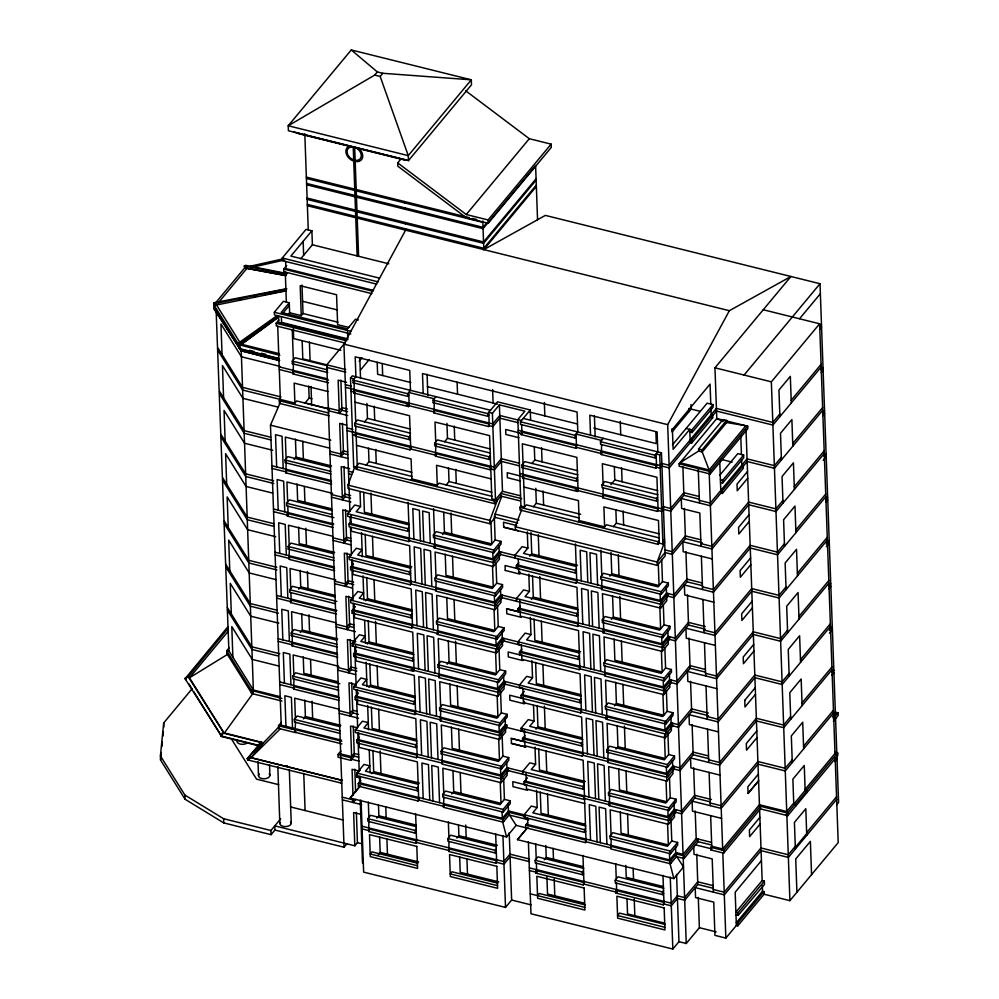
<?xml version="1.0" encoding="UTF-8"?>
<svg xmlns="http://www.w3.org/2000/svg" width="999" height="999" viewBox="0 0 999 999"><rect width="100%" height="100%" fill="white"/><g stroke="black" fill="none" stroke-linecap="round" stroke-linejoin="round"><path stroke-width="1.5" d="M356.356 812.387L357.43 842.632L354.807 845.791L274.775 825.873L274.925 830.044L271.079 834.677L223.776 822.914L185.04 799.237L160.564 760.039L160.414 755.881L163.699 722.939L192.108 688.773M160.564 760.039L161.314 752.559M161.9 746.565L162.35 742.082M162.949 736.088L163.399 731.605M279.845 355.332L238.699 344.655L214.223 305.457L213.711 302.797L286.676 288.686M214.385 305.781L214.373 309.615L241.234 350.799L238.786 346.953M281.918 701.036L252.585 693.743L252.497 691.071L253.371 690.022L241.171 349.126L240.022 349.388L215.634 310.489L224.113 323.938M216.209 312.55L228.896 650.824L253.371 690.022L279.77 696.59M228.109 628.359L188.249 676.76L224.163 733.328L253.459 692.682L252.585 693.743L251.561 693.106L227.085 653.908L227.073 650.374L229.033 648.014M279.295 726.498L260.19 746.141L221.815 736.6L220.579 735.564L222.927 732.292L224.163 733.328L263.199 743.044L261.326 742.157L249.613 756.243L251.049 757.642L342.395 780.369L341.646 780.294L340.996 783.129L341.745 783.204L247.864 759.964L247.19 758.628L261.326 742.157L263.199 743.044L251.049 757.642L247.864 759.964L248.626 760.039M501.585 496.653L495.079 514.098L495.204 517.42L489.947 523.738L348.077 488.436L347.952 485.114L354.92 466.433M489.947 523.738L489.835 520.417L497.327 500.287M515.409 530.069L515.297 526.748L521.715 509.502M281.219 725.162L270.479 425.174L280.432 402.11M348.938 484.353L343.918 344.131L405.606 230.157L405.557 228.821M669.417 853.271L669.655 859.914L675.786 852.547L683.054 854.357L667.682 424.662L729.357 310.701L790.921 276.486L714.959 367.807L716.783 418.531L679.12 463.811L679.22 466.296L710.139 473.988L747.789 428.721L747.702 426.223L716.783 418.531L723.139 421.628M351.273 49.95L288.224 125.762L288.399 130.744L408.454 160.614L471.491 84.803L471.316 79.82L351.273 49.95L377.335 71.928L382.792 73.289L471.316 79.82L408.266 155.619L408.454 160.614M374.7 75.087L380.169 76.448L408.266 155.619L288.224 125.762L374.7 75.087L377.335 71.928M380.169 76.448L382.792 73.289M215.309 303.221L244.705 267.882L244.268 266.046L245.654 265.322L286.788 273.514M218.481 302.585L246.89 268.419L286.101 275.674M376.698 284.141L282.342 260.664L282.255 258.004L306.069 229.37L311.888 230.819L312.387 244.78L300.799 258.716M311.888 230.819L290.871 256.081L379.445 278.122M371.865 293.631L283.828 271.74L283.728 269.081L286.663 265.547M285.19 269.443L285.889 268.594L285.627 261.388M278.746 316.733L239.935 345.404L240.06 348.738L278.484 358.291M279.071 359.328L240.647 349.762L241.171 349.126M279.395 360.664L241.234 350.799M465.746 90.834L529.308 138.711L551.136 144.143L551.248 147.465L488.211 223.277L466.383 217.844L397.839 166.209L397.714 162.887L400.874 159.091M350.824 333.916L274.425 314.922L274.338 312.262L283.441 301.311L289.26 302.759L289.623 312.737L287.824 314.885M289.26 302.759L281.206 312.437L347.415 328.908M283.092 312.949L289.36 305.419M345.367 343.107L276.273 325.924L276.174 323.264L278.908 319.98M289.623 312.737L301.261 315.622L303.009 313.524L301.998 285.065M327.784 372.565L292.395 363.761L292.295 361.101L295.092 357.729L327.535 365.796M292.395 363.761L293.444 362.5L293.119 373.976L328.509 382.792M293.119 373.976L293.818 373.139L279.27 369.518M329.333 415.796L279.383 403.371L279.295 400.711L280.344 399.45L277.722 326.286M346.366 330.169L355.469 319.23L358.379 319.955M218.157 350.836L242.632 390.035L294.892 403.072L296.641 400.961L329.083 409.041M344.842 343.107L326.773 364.822L340.709 753.945M305.419 402.547L309.141 398.077L308.716 386.039M397.714 162.887L466.258 214.523L529.308 138.711M359.128 361.288L362.063 357.754M521.703 498.638L500.736 493.419L500.836 496.078L494.53 503.658L356.293 469.268L357.342 468.007L353.708 467.107L350.512 377.972L352.272 375.861L490.497 410.252M330.869 474.026L285.152 462.649L285.052 459.99L287.862 456.63L330.619 467.27M360.464 370.092L369.255 359.503M353.109 380.144L355.906 376.773L355.194 356.818L409.752 370.392L410.477 390.347L407.667 393.718L407.767 396.378L353.196 382.804L353.109 380.144L407.667 393.718M488.211 223.277L488.086 219.955L551.136 144.143M353.196 382.804L354.245 381.543L353.933 393.019L408.491 406.593L409.19 405.756L408.716 392.457L434.19 398.788M486.975 222.565L483.017 227.322L306.581 183.429M294.131 459.49L296.091 457.13L295.454 439.073M331.593 484.253L285.876 472.877L286.201 461.388M285.876 472.877L286.588 472.028L272.028 468.419M353.933 393.019L354.633 392.182L350.999 391.271M340.884 380.082L341.958 410.277L339.335 413.436L338.149 380.182L346.541 382.267M536.076 178.784L483.541 241.958L307.105 198.064M536.126 180.12L483.591 243.294L307.155 199.4M536.301 185.102L483.766 248.276L307.33 204.383M482.792 221.004L483.816 249.613L536.351 186.438M333.891 517.632L286.701 505.894L286.601 503.234L289.41 499.862L332.168 510.501M410.364 438.349L409.315 439.61L354.745 426.036L354.645 423.376L357.455 420.005L410.539 433.216M333.142 527.484L287.425 516.108L287.337 513.449L288.037 512.612L333.753 523.963M364.548 421.878L367.445 418.406L366.908 403.434M354.982 402.16L409.553 415.734L410.739 448.988L410.04 449.837L355.482 436.263L355.844 426.098M287.425 516.108L288.124 515.272L287.799 505.956M355.482 436.263L356.181 435.414L352.535 434.515M342.432 423.314L343.506 453.509L340.884 456.668L339.697 423.414L346.69 425.149M407.767 396.378L408.816 395.117M333.966 560.501L288.249 549.125L288.149 546.465L290.946 543.094L333.716 553.733M356.293 469.268L356.193 466.608L359.003 463.236L412.088 476.448M408.491 406.593L409.103 403.097M288.249 549.125L289.298 547.864M228.009 626.623L185.077 678.721L221.815 736.6L193.744 691.645M334.69 570.716L288.973 559.34L289.348 549.188M366.096 465.109L368.993 461.638L368.506 448.164M224.163 733.328L189.485 677.797L228.296 631.131M343.981 466.545L345.055 496.74L342.432 499.9L341.233 466.645L349.638 468.731M488.848 415.022L487.799 416.283L433.229 402.709L433.129 400.05L435.939 396.678M433.229 402.709L434.278 401.448L433.966 412.937L488.523 426.511L489.223 425.661L488.748 412.362L492.382 413.261L499.388 404.845L524.862 411.176L517.857 419.605L520.941 506.068L519.892 507.33L519.992 510.002L658.229 544.38L659.278 543.119L658.466 520.504L603.896 506.93L604.62 526.885L579.145 520.554L578.096 521.815M409.315 439.61L409.215 436.95L410.264 435.689M409.078 530.082L408.029 531.343L347.64 516.321L347.552 513.661L354.732 505.032L360.552 506.481L360.015 491.695M433.966 412.937L434.665 412.088L406.243 405.02M335.514 603.733L289.797 592.357L289.698 589.697L292.495 586.326L335.264 596.965M360.552 506.481L356.168 511.738L409.265 524.95M410.04 449.837L410.651 446.328M408.079 502.297L409.465 540.721L408.753 541.57L349.101 526.723L349.001 524.063L350.961 521.715M350.462 524.425L351.161 523.588L350.874 515.609M298.763 589.198L300.736 586.825L300.15 570.367M336.238 613.96L290.522 602.584L291.134 599.075M290.522 602.584L291.221 601.735L290.896 592.432M345.517 509.777L346.603 539.984L343.981 543.144L342.782 509.877L349.787 511.625M490.397 458.254L489.348 459.515L434.777 445.941L434.677 443.281L437.487 439.922L490.571 453.121M410.764 480.182L411.813 478.921L411.101 458.966L356.531 445.392M444.58 441.783L447.477 438.311L446.94 423.351M410.626 573.314L409.578 574.587L349.188 559.552L349.088 556.893L356.268 548.264L362.1 549.712L357.717 554.982L410.801 568.181M519.393 465.859L501.411 461.376L494.405 469.805L490.771 468.906L490.072 469.742L435.502 456.168L435.826 444.68M435.502 456.168L436.213 455.319L410.739 448.988M337.063 646.965L291.333 635.589L291.246 632.929L294.043 629.57L336.813 640.209M291.333 635.589L292.395 634.328L292.07 645.816L337.787 657.192M351.298 527.497L351.436 531.231L409.64 545.716L411.001 583.965L410.302 584.802L350.649 569.954L350.549 567.295L353.484 563.786M352.01 567.657L352.709 566.82L352.472 560.164M300.312 632.429L302.285 630.069L301.698 613.598M292.07 645.816L292.769 644.979L278.221 641.358M487.799 416.283L487.699 413.623L497.502 401.835L530.244 409.977L530.606 419.955M347.065 553.034L348.151 583.216L345.529 586.376L344.33 553.121L351.323 554.857M436.226 486.525L439.036 483.154L492.12 496.353M488.523 426.511L489.135 423.002M408.029 531.343L407.929 528.683L408.978 527.422M446.128 485.027L449.013 481.543L448.539 468.081M412.175 616.558L411.126 617.819L350.736 602.797L350.637 600.137L357.817 591.495L363.636 592.944L359.265 598.214L412.35 611.425M338.599 690.209L292.882 678.833L292.794 676.173L295.592 672.802L339.835 683.803M408.753 541.57L409.365 538.061M352.797 569.48L352.984 574.475L411.188 588.948L412.55 627.197L411.85 628.034L352.197 613.199L352.098 610.539L355.432 606.605M352.197 613.199L352.897 612.35M339.335 700.424L293.619 689.048L293.981 678.895M365.746 600.824L367.507 598.713L366.745 577.459M293.619 689.048L294.318 688.211L279.77 684.59M489.348 459.515L489.248 456.855L490.297 455.594M348.614 596.253L349.7 626.448L347.065 629.607L345.879 596.353L352.872 598.089M576.148 436.738L575.099 438.012L520.529 424.425L520.442 421.765L530.244 409.977M495.142 539.959L500.961 541.408L501.061 544.068L493.881 552.709L433.491 537.687L433.391 535.014L436.201 531.655L490.759 545.229L495.142 539.959L494.293 516.308M490.072 469.742L490.684 466.233M601.523 440.422L576.061 434.078L576.535 447.39L575.836 448.226L521.266 434.652L521.865 431.143M254.408 753.084L260.19 746.141L258.291 745.266M295.866 731.443L294.992 732.492L278.621 728.421L278.521 725.761L281.356 722.364M521.266 434.652L521.965 433.816L521.628 424.5M278.621 728.421L279.495 727.372M409.578 574.587L409.478 571.915L410.527 570.654M442.47 534.527L444.443 532.155L443.731 512.337M413.723 659.79L412.674 661.051L352.285 646.028L352.185 643.368L359.365 634.74L365.184 636.188L360.814 641.445L413.898 654.657M493.881 562.749L493.781 560.089L500.611 551.873L500.711 554.532L493.881 562.749L434.228 547.902L434.827 544.405M352.285 646.028L353.334 644.767M285.077 727.397L285.951 726.335L284.852 695.741L291.396 697.377L292.495 727.971L291.621 729.02M434.228 547.902L434.927 547.065L434.54 536.413M340.147 733.441L294.43 722.065L294.343 719.405L297.14 716.033L339.91 726.673M410.302 584.802L410.914 581.306M354.345 612.712L354.533 617.707L412.737 632.18L414.098 670.429L413.399 671.278L353.746 656.43L353.646 653.771L356.094 650.824M353.746 656.43L354.445 655.594M303.409 718.905L305.382 716.533L304.795 700.074M294.992 732.492L295.529 722.127M367.295 644.055L369.043 641.945L368.281 620.691M350.162 639.485L351.248 669.692L348.614 672.851L347.427 639.585L355.819 641.67M577.697 479.982L576.648 481.243L522.077 467.669L521.99 465.01L524.787 461.638L577.884 474.85M494.53 503.658L494.43 500.998L502.485 491.308L499.388 404.845M522.077 467.669L523.126 466.408L522.814 477.884L577.372 491.458L578.084 490.621L576.885 457.367L522.327 443.793L523.039 463.736M496.69 583.191L502.509 584.64L502.609 587.3L495.429 595.941L435.04 580.918L434.94 578.259L437.749 574.887L492.307 588.461L496.69 583.191L495.966 562.924M531.893 463.511L534.777 460.027L534.29 446.565M522.814 477.884L523.513 477.047L519.88 476.136M411.126 617.819L411.026 615.159L412.075 613.898M415.272 703.021L414.21 704.283L353.833 689.26L353.733 686.6L360.914 677.971L366.733 679.42L362.362 684.677L415.447 697.889M495.429 605.981L495.329 603.321L502.16 595.104L502.26 597.764L495.429 605.981L435.776 591.133L436.138 580.981M411.85 628.034L412.462 624.537M355.894 655.956L356.081 660.938L414.285 675.424L415.646 713.661L414.947 714.51L355.294 699.662L355.194 697.002L358.516 693.006M355.294 699.662L355.994 698.825M575.099 438.012L574.999 435.339L577.809 431.98L577.097 412.025L422.49 373.564L423.201 393.519M368.843 687.287L370.592 685.177L369.83 663.923M351.71 682.729L352.797 712.924L350.162 716.083L348.976 682.816L355.969 684.565M520.941 506.068L524.587 506.98L526.336 504.87L579.432 518.081M575.836 448.226L576.435 444.73M493.881 552.709L493.781 550.049L500.961 541.408M498.239 626.435L504.058 627.884L504.158 630.544L496.978 639.173L436.588 624.15L436.488 621.49L439.298 618.119L493.856 631.693L498.239 626.435L497.514 606.168M533.429 506.743L536.326 503.271L535.789 488.299M498.976 546.191L499.163 551.51L493.031 558.878L492.794 552.222M412.674 661.051L412.575 658.391L413.623 657.13M271.079 834.677L270.929 830.506L280.682 818.768M416.82 746.253L415.759 747.527L355.382 732.504L355.282 729.832L362.462 721.203L368.281 722.652L363.911 727.921L416.995 741.121M496.978 649.213L496.878 646.553L503.708 638.336L503.808 640.996L496.978 649.213L437.312 634.377L437.924 630.869M435.989 576.997L435.102 552.047L493.306 566.533L499.438 559.153L499.3 555.419M437.312 634.377L438.024 633.528L437.687 624.213M353.259 725.961L354.333 756.156L350.836 760.364L338.099 757.205L338.012 754.545L340.871 751.098M656.181 456.655L655.132 457.917L600.561 444.343L600.474 441.683L603.271 438.311M413.399 671.278L414.011 667.769M340.072 757.467L340.796 756.605L344.043 847.239L274.925 830.044M357.442 699.188L357.617 704.17L415.821 718.656L417.195 756.905L416.496 757.741L356.83 742.906L356.743 740.247L359.19 737.287M576.648 481.243L576.548 478.583L577.597 477.322M514.972 557.954L514.885 555.294L522.065 546.653L527.884 548.101L527.297 531.843M523.239 418.406L661.475 452.797L659.727 454.895L656.081 453.996L656.568 467.295L655.856 468.131L601.298 454.557L601.66 444.405M601.298 454.557L601.997 453.721L576.535 447.39M350.836 760.364L350.736 757.704L354.245 753.496L358.703 754.607M527.884 548.101L523.501 553.371L576.598 566.583M577.372 491.458L577.984 487.962M575.424 543.918L576.798 582.355L576.098 583.191L516.433 568.356L516.346 565.696L518.793 562.749M495.429 595.941L495.329 593.281L502.509 584.64M516.433 568.356L517.132 567.507M499.787 669.667L505.606 671.116L505.694 673.776L498.513 682.404L438.136 667.382L438.037 664.722L440.846 661.35L495.404 674.937L499.787 669.667L499.001 647.839M529.77 556.243L531.743 553.871L530.981 532.529M438.136 667.382L439.185 666.121M500.524 589.422L500.711 594.742L494.58 602.11L494.343 595.466M414.21 704.283L414.123 701.623L415.172 700.361M447.102 664.223L449.075 661.862L448.314 640.596M418.356 789.497L417.307 790.758L356.93 775.736L356.83 773.076L364.011 764.435L369.83 765.883L365.447 771.153L418.544 784.365M498.526 692.444L498.426 689.785L505.257 681.58L505.357 684.24L498.526 692.444L438.861 677.609L439.235 667.457M357.48 773.363L356.606 774.412L356.693 777.072L360.514 778.021M358.416 772.239L360.289 769.979M437.537 620.229L436.65 595.279L494.855 609.765L500.986 602.397L500.849 598.651M438.861 677.609L439.56 676.76L411.113 669.692M356.693 777.072L357.58 776.023M657.729 499.887L656.68 501.148L602.11 487.574L602.01 484.915L604.82 481.543L657.904 494.755M414.947 714.51L415.559 711.001M358.991 742.419L359.165 747.414L417.37 761.887L418.743 800.137L418.044 800.973L358.379 786.138L358.291 783.478L360.739 780.531M358.379 786.138L359.078 785.289M524.775 740.821L524.962 745.803L583.166 760.289L586.076 841.77L585.377 842.607L516.171 825.361L506.543 836.95L350.112 798.039L359.752 786.45M610.951 484.577L614.81 479.945L614.323 466.471M516.52 601.186L516.433 598.526L523.613 589.897L529.433 591.346L528.821 574.188M603.071 483.653L602.347 463.698L656.917 477.272L658.104 510.526L657.404 511.376L602.847 497.802L603.209 487.637M371.94 773.763L373.688 771.653L372.927 750.399M602.847 497.802L603.546 496.953L575.124 489.885M352.447 800.761L353.159 799.887L342.245 797.177M355.881 799.387L353.259 802.547L353.159 799.887M529.433 591.346L525.049 596.603L578.146 609.815M520.142 611.113L518.681 610.751L517.981 611.588L517.882 608.928L520.342 605.981M496.978 639.173L496.878 636.513L504.058 627.884M501.336 712.899L507.155 714.347L507.242 717.007L500.062 725.649L439.685 710.626L439.585 707.966L442.382 704.595L496.953 718.169L501.336 712.899L500.549 691.071M531.318 599.475L533.291 597.102L532.529 575.849M690.971 404.57L691.133 409.066L672.115 431.918L672.002 428.808M502.022 631.331L502.26 637.974L496.128 645.354L495.841 637.362M655.132 457.917L655.032 455.257L657.841 451.885L657.117 431.93L589.822 415.184L590.534 435.139M415.759 747.527L415.671 744.867L416.72 743.593M498.988 725.174L499.225 731.817L505.357 724.675L506.818 725.037L506.905 727.472L500.074 735.689L440.409 720.841L440.734 709.352M439.085 663.461L438.199 638.523L496.403 652.996L502.534 645.629L502.397 641.882M440.409 720.841L441.108 720.004L415.646 713.661M672.427 444.905L707.142 403.159L712.961 404.607L713.061 407.267L692.045 432.53L689.859 431.993M603.558 528.146L606.368 524.775L659.452 537.986M655.856 468.131L656.468 464.635M416.496 757.741L417.095 754.245M344.043 847.239L347.003 843.68M416.271 831.817L415.222 833.091L367.932 821.328L367.832 818.656L370.641 815.296L416.446 826.685M692.045 432.53L691.945 429.87L712.961 404.607M500.711 554.532L575.362 572.976L575.274 570.317L576.323 569.055M579.507 658.179L578.458 659.44L518.069 644.417L517.981 641.758L525.162 633.129L530.981 634.577L530.369 617.432M613.461 526.648L616.358 523.176L615.871 509.702M575.362 572.976L576.411 571.715M518.069 644.417L519.118 643.156M744.068 375.05L820.017 283.728L545.367 215.397L483.816 249.613M376.91 818.156L378.871 815.796L378.496 805.319M415.621 813.81L416.658 842.469L415.946 843.306L368.656 831.543L368.981 820.054M656.568 467.295L660.202 468.194L661.95 466.096L669.23 467.907L690.247 442.632L691.695 442.994L691.608 440.334L712.612 415.06L711.163 414.697L710.926 408.054M712.137 416.308L716.508 411.051L772.901 425.075L821.178 367.02M530.981 634.577L526.598 639.847L579.695 653.046M576.098 583.191L576.698 579.695M368.656 831.543L369.355 830.706L362.088 828.895M691.695 442.994L712.712 417.732L712.612 415.06M520.229 653.983L519.53 654.82L519.43 652.16L521.89 649.213M498.513 682.404L498.426 679.745L505.606 671.116M799.625 318.656L820.379 293.706M502.884 756.131L508.703 757.579L508.791 760.251L501.61 768.88L441.233 753.858L441.133 751.198L443.931 747.826L498.501 761.4L502.884 756.131L502.097 734.315M441.233 753.858L442.282 752.597M503.608 675.898L503.808 681.218L497.677 688.586L497.44 681.93M656.68 501.148L656.58 498.489L657.629 497.227M710.926 470.442L680.007 462.749L698.676 451.048L698.601 448.976L723.064 419.555L726.598 420.429L726.673 422.502L702.21 451.923L709.103 469.992L745.878 425.774L726.673 422.502M417.307 790.758L417.22 788.099L418.269 786.837M501.623 778.92L501.523 776.26L508.354 768.044L508.454 770.704L501.623 778.92L441.958 764.073L442.332 753.92M698.676 451.048L702.21 451.923L702.135 449.85L726.598 420.429M440.634 706.693L439.747 681.755L497.952 696.228L504.083 688.86L503.983 686.363M662.474 581.593L668.294 583.041L668.393 585.701L661.213 594.33L600.824 579.308L600.736 576.648L603.533 573.276L658.104 586.85L662.474 581.593L661.688 559.415M657.404 511.376L658.016 507.867M418.044 800.973L418.643 797.477M502.26 597.764L576.91 616.208L576.81 613.548L577.872 612.287M378.209 854.744L380.182 852.372L379.632 836.95M609.802 576.148L611.775 573.776L611.013 552.447M697.402 470.829L698.276 469.767L699.475 503.034M721.79 850.012L759.44 804.744L786.725 811.525L771.353 381.843L819.63 323.788L763.248 309.752M576.91 616.208L577.959 614.947M661.213 604.37L661.126 601.71L667.956 593.506L668.044 596.166L661.213 604.37L601.56 589.535L601.922 579.383M819.492 326.673L821.465 324.3M601.56 589.535L602.26 588.686L576.798 582.355M819.592 329.333L821.565 326.96M682.879 466.683L683.903 495.342L670.779 511.138L663.498 509.328L661.75 511.438L658.104 510.526M531.905 660.664L532.529 677.809L528.146 683.079L581.231 696.278M521.341 617.345L506.793 613.711L506.618 608.741L577.647 626.435L578.246 622.926M577.647 626.435L578.346 625.586L576.972 587.337L518.768 572.864L518.593 567.869M521.778 697.215L521.078 698.064L520.979 695.404L524.313 691.395M500.062 725.649L499.975 722.989L507.155 714.347M710.139 473.988L710.052 471.503L747.702 426.223M504.42 799.375L510.252 800.823L510.339 803.483L503.159 812.112L442.769 797.09L442.682 794.43L445.479 791.058L500.049 804.632L504.42 799.375L503.696 779.108M720.029 461.638L721.778 459.54L732.192 462.125M415.222 833.091L415.122 830.431L416.171 829.158M658.229 544.38L658.129 541.72L659.178 540.459M500.074 735.689L499.975 733.029L506.818 725.037M451.748 793.93L453.721 791.558L452.959 770.304M525.561 816.445L509.028 812.337L509.115 814.997L503.159 822.152L443.506 807.317L443.868 797.165M662.812 541.371L664.572 539.26M442.182 749.937L441.296 724.987L499.5 739.472L505.619 732.105L505.494 728.358M415.946 843.306L416.558 839.809M443.506 807.317L444.205 806.468L418.743 800.137M719.642 475.449L737.786 453.633L743.618 455.082L743.706 457.742L722.689 483.004L720.504 482.467M659.278 543.119L662.911 544.03L664.66 541.92L657.167 562.037L657.28 565.372L503.696 527.16M664.023 624.825L669.842 626.273L669.942 628.933L662.762 637.574L602.372 622.539L602.285 619.88L605.082 616.52L659.652 630.094L664.023 624.825L663.299 604.557M722.689 483.004L722.602 480.344L743.618 455.082M779.807 413.986L772.801 422.415L716.42 408.391L669.13 465.247L661.85 463.436L660.102 465.534L518.231 430.244M791.183 400.299L821.078 364.36M578.458 659.44L578.359 656.78L579.408 655.519M611.351 619.38L613.324 617.02L612.562 595.766M582.604 744.655L581.555 745.916L521.166 730.893L521.066 728.234L528.246 719.605L534.065 721.041L533.516 705.456M662.762 647.614L662.674 644.942L669.505 636.738L669.592 639.397L662.762 647.614L603.109 632.767L603.708 629.27M657.28 565.372L665.159 555.894L661.475 452.797M821.041 369.905L823.014 367.532M521.166 730.893L522.215 729.632M603.109 632.767L603.808 631.93L603.421 621.278M701.011 546.266L699.824 513.011L681.643 508.479L681.281 498.501L710.389 505.744L720.891 493.106L722.339 493.469L722.252 490.809L743.268 465.546L741.807 465.184L741.62 459.852M742.781 466.783L747.165 461.526L774.437 468.306L822.726 410.252M821.141 372.577L823.114 370.192M722.339 493.469L743.356 468.206L743.268 465.546M684.377 508.379L685.451 538.586L672.315 554.37L665.047 552.559L657.167 562.037L515.297 526.748M534.065 721.041L529.695 726.31L582.779 739.522M522.889 660.589L508.341 656.942L508.166 651.972L579.183 669.667L579.795 666.158M579.183 669.667L579.895 668.831L578.521 630.581L520.317 616.096L520.179 612.362M523.326 740.459L522.627 741.295L522.527 738.636L524.987 735.689M501.61 768.88L501.523 766.221L508.703 757.579M747.514 471.503L737.012 484.128L737.25 490.784L747.751 478.146M535.963 729.183L537.937 726.81L537.175 705.556M496.303 851.735L495.254 852.996L447.964 841.233L447.864 838.573L450.661 835.201L496.478 846.603M506.705 762.362L506.893 767.682L500.774 775.049L500.487 767.07M443.731 793.169L442.832 768.219L501.036 782.704L507.167 775.336L506.993 770.341M661.213 594.33L661.113 591.67L668.294 583.041M456.93 838.074L458.903 835.701L458.529 825.224M495.654 833.728L496.678 862.374L495.979 863.223L448.688 851.448L449.063 841.295M665.571 668.056L671.39 669.505L671.49 672.165L664.31 680.806L603.92 665.784L603.821 663.124L606.63 659.752L661.201 673.326L665.571 668.056L664.847 647.789M448.688 851.448L449.388 850.611L416.658 842.469M666.258 586.488L666.495 593.144L660.364 600.511L660.127 593.856M781.355 457.23L774.35 465.646L747.065 458.866L710.289 503.084L699.375 500.374M792.731 443.531L822.627 407.592M532.529 677.809L526.698 676.36L519.517 685.002L519.617 687.662L580.007 702.684L579.907 700.024L580.956 698.751M522.714 774.125L522.614 771.465L529.795 762.836L535.614 764.285L535.002 747.127M580.007 702.684L581.056 701.423M664.31 690.846L664.21 688.186L671.041 679.969L671.141 682.629L664.31 690.846L604.657 675.998L605.019 665.846M822.589 413.149L824.562 410.764M603.334 618.618L602.434 593.681L660.639 608.154L666.77 600.786L666.633 597.04M822.689 415.809L824.662 413.424M685.926 551.623L687 581.818L673.863 597.614L666.595 595.804M535.614 764.285L531.243 769.542L584.328 782.754M524.35 701.36L524.438 703.82L509.89 700.199L509.715 695.229L580.731 712.899L581.343 709.402M580.731 712.899L581.43 712.062L580.069 673.813L521.865 659.328L521.69 654.345M668.955 820.554L668.855 817.894L675.686 809.677L675.786 812.337L668.955 820.554L609.29 805.706L609.989 804.869L584.527 798.526L583.828 799.375L524.175 784.527L524.075 781.867L527.41 777.871M503.159 812.112L503.071 809.452L510.252 800.823M524.175 784.527L524.875 783.691M749.063 514.735L738.561 527.372L738.798 534.015L749.3 521.391M358.991 782.629L502.31 818.293L508.441 810.913L508.204 804.27M503.159 822.152L503.071 819.492L509.028 812.337M662.762 637.574L662.662 634.902L669.842 626.273M667.12 711.3L672.939 712.749L673.039 715.409L665.858 724.038L605.469 709.015L605.369 706.355L608.179 702.984L662.737 716.558L667.12 711.3L666.395 691.033M667.856 631.056L668.044 636.375L661.912 643.743L661.675 637.087M782.904 500.462L775.898 508.878L748.613 502.097L711.837 546.316L700.923 543.606M794.28 486.775L824.175 450.824M581.555 745.916L581.455 743.256L582.504 741.995M614.447 705.856L616.408 703.483L615.659 682.23M824.275 453.484L775.986 511.538L748.713 504.757L711.925 548.975L682.829 541.733L683.191 551.71L712.287 558.953M585.701 831.118L584.652 832.392L524.263 817.369L524.163 814.697L531.343 806.068L537.162 807.517L536.55 790.371M665.858 734.078L665.759 731.418L672.589 723.201L672.689 725.861L665.858 734.078L606.206 719.243L606.805 715.734M495.254 852.996L495.154 850.336L496.203 849.075M824.138 456.381L826.111 454.008M604.882 661.862L603.983 636.912L662.187 651.398L668.319 644.018L668.181 640.284M606.206 719.243L606.905 718.393L606.568 709.078M823.238 460.227L826.21 456.668M687.474 594.855L688.548 625.049L675.411 640.846L668.144 639.035M537.162 807.517L532.792 812.786L585.876 825.986M511.263 738.448L582.28 756.143L582.892 752.634M582.28 756.143L582.979 755.294L581.618 717.045L523.414 702.572L523.239 697.577M495.979 863.223L496.59 859.714M525.724 827.771L525.624 825.099L527.609 822.714M750.611 557.966L740.109 570.604L740.346 577.26L750.848 564.622M676.723 856.518L683.503 866.995L673.875 878.583L517.457 839.659L527.085 828.084M664.31 680.806L664.21 678.146L671.39 669.505M668.668 754.532L674.487 755.981L674.587 758.641L667.407 767.269L607.017 752.247L606.917 749.587L609.727 746.216L664.285 759.802L668.668 754.532L667.881 732.704M607.017 752.247L608.066 750.986M520.129 651.323L663.461 686.975L669.592 679.607L669.405 674.288M784.452 543.693L777.447 552.122L750.162 545.329L713.386 589.547L702.472 586.838M795.828 530.007L825.723 494.068M508.454 770.704L583.104 789.148L583.004 786.488L584.053 785.226M615.996 749.088L617.956 746.728L617.195 725.461M825.823 496.728L777.534 554.782L750.249 547.989L713.473 592.22L684.377 584.977L684.727 594.954L713.835 602.197M583.104 789.148L584.153 787.886M667.407 777.309L667.307 774.65L674.138 766.445L674.238 769.105L667.407 777.309L607.742 762.474L608.116 752.322M825.686 499.612L827.659 497.24M606.43 705.094L605.531 680.144L663.736 694.63L669.867 687.262L669.73 683.516M607.742 762.474L608.453 761.625L582.979 755.294M825.773 502.272L827.759 499.9M689.01 638.086L690.097 668.281L676.96 684.078L671.141 682.629M583.828 799.375L584.44 795.866M583.603 873.451L582.554 874.712L535.264 862.949L535.164 860.289L537.974 856.917L583.791 868.318M752.16 601.198L741.645 613.836L741.895 620.491L752.397 607.854M544.243 859.789L546.216 857.417L545.779 845.454M582.966 855.444L583.99 884.09L583.291 884.939L536.001 873.176L536.6 869.667M361.064 800.224L363.636 872.127L505.506 907.417L511.638 900.049L509.228 832.741M536.001 873.176L536.7 872.327L536.363 863.024M665.858 724.038L665.759 721.378L672.939 712.749M670.217 797.764L676.036 799.212L676.136 801.872L668.955 810.514L608.566 795.491L608.466 792.831L611.276 789.46L665.834 803.034L670.217 797.764L669.492 777.497M670.903 716.196L671.141 722.839L665.009 730.219L664.722 722.227M786.001 586.925L778.995 595.354L751.71 588.561L714.934 632.792L704.02 630.069M797.377 573.239L827.272 537.3M584.652 832.392L584.552 829.719L585.601 828.458M827.372 539.959L779.083 598.014L751.797 591.221L715.022 635.451L685.926 628.209L686.276 638.186L715.384 645.429M609.29 805.706L609.615 794.217M826.235 544.043L829.207 540.471M607.966 748.326L607.08 723.388L665.284 737.861L671.415 730.494L671.278 726.748M826.335 546.703L829.295 543.131M537.524 895.616L539.285 893.506L585.089 904.907M690.559 681.318L691.645 711.525L678.508 727.309L671.228 725.499M585.377 842.607L585.988 839.11M753.708 644.442L743.194 657.08L743.431 663.723L753.945 651.086M667.407 767.269L667.307 764.61L674.487 755.981M671.765 840.996L677.584 842.444L677.672 845.104L670.491 853.745L610.114 838.723L610.014 836.063L612.812 832.691L667.382 846.265L671.765 840.996L670.978 819.18M582.554 874.712L582.454 872.052L583.516 870.791M672.489 760.763L672.689 766.083L666.558 773.451L666.321 766.795M787.537 630.169L780.531 638.586L753.258 631.805L716.47 676.023L705.569 673.314M798.925 616.483L828.82 580.531M828.908 583.191L780.631 641.246L753.346 634.465L716.57 678.683L687.474 671.44L687.824 681.418L716.932 688.661M676.46 856.63L684.09 858.528L698.101 841.682L698.014 839.023L684.003 855.868L676.36 853.958L676.46 856.63L670.504 863.785L610.839 848.938L611.213 838.785M609.515 791.558L608.628 766.62L666.832 781.093L672.964 773.726L672.827 769.992M828.77 586.088L830.756 583.703M583.291 884.939L583.891 881.43M828.87 588.748L830.843 586.376M692.107 724.562L693.194 754.757L680.057 770.554L672.777 768.743M744.742 700.349L755.256 687.674M755.494 694.33L744.979 706.98L744.742 700.311M668.955 810.514L668.855 807.854L676.036 799.212M663.636 893.368L662.587 894.629L615.297 882.866L615.197 880.206L618.006 876.835L663.811 888.223M674 802.659L674.238 809.315L668.106 816.683L667.869 810.027M789.085 673.401L782.08 681.83L754.794 675.037L718.019 719.255L707.105 716.545M800.474 659.715L830.369 623.763M830.456 626.423L782.18 684.49L754.894 677.697L718.119 721.915L689.023 714.685L689.372 724.662L718.481 731.892M829.332 630.506L832.304 626.947M611.063 834.802L610.177 809.852L668.381 824.337L674.512 816.957L674.375 813.223M829.432 633.166L832.392 629.607M662.986 875.349L664.023 904.008L663.311 904.844L616.021 893.081L616.633 889.585M693.656 767.794L694.742 797.989L681.605 813.785L674.325 811.975M616.021 893.081L616.733 892.244L616.395 882.929M756.805 730.906L746.29 743.556L746.528 750.187L757.042 737.562M670.491 853.745L670.404 851.086L677.584 842.444M670.504 863.785L670.404 861.126L677.235 852.909M790.634 716.633L783.628 725.062L756.343 718.269L719.567 762.499L708.653 759.777M802.022 702.946L831.917 667.007M832.005 669.667L783.728 727.722L756.443 720.928L719.667 765.159L690.559 757.916L690.921 767.894L720.017 775.137M831.867 672.552L833.853 670.179M682.18 855.406L696.191 838.561L695.204 811.026M831.967 675.212L833.94 672.839M758.353 774.15L747.839 786.8L748.076 793.431L758.591 780.818L748.076 793.431M662.587 894.629L662.487 891.97L663.536 890.696M663.311 904.844L663.923 901.348M723.701 853.134L723.613 850.474L760.389 806.243L760.476 808.903L723.701 853.134L710.976 849.962L710.876 847.302L711.75 846.253L710.651 815.646M710.976 849.962L711.85 848.913L695.479 844.842M792.182 759.877L785.177 768.293L757.891 761.513L721.116 805.731L710.202 803.009M803.571 746.178L833.466 710.239M833.553 712.899L785.276 770.953L757.991 764.173L721.216 808.391L692.107 801.148L692.469 811.126L721.565 818.368M832.429 716.982L835.389 713.411L820.017 283.728M833.241 718.643L838.086 712.811L835.139 712.087M833.341 721.303L838.186 715.471L838.086 712.811M696.753 854.257L697.826 884.465L684.702 900.249L677.422 898.451L671.291 905.818L664.023 904.008M759.889 817.382L749.387 830.019L749.625 836.663L760.127 824.025M785.851 812.587L793.73 803.109L795.554 803.558L795.641 806.218M819.63 323.788L835.002 753.471L805.119 789.422L806.93 789.872L837.699 752.871L834.827 752.16M528.396 841.857L530.968 913.76L672.839 949.05L678.97 941.682L676.56 874.362M805.144 790.421L793.768 804.108L792.869 779.158L804.257 765.471L805.144 790.421L806.967 790.871L795.591 804.557M785.951 815.246L786.825 814.185L789.909 900.661L764.085 894.23L737.811 925.823L736.363 925.461L725.848 938.098L714.947 935.376L713.748 902.122L695.566 897.601L695.204 887.624L724.312 894.854L761.088 850.636L788.373 857.429L836.65 799.375M760.476 808.903L787.761 815.696L787.674 813.036L795.554 803.558M787.761 815.696L837.799 755.531L837.699 752.871M834.964 759.028L836.937 756.655M835.064 761.688L837.037 759.315M678.97 941.682L686.251 943.493L699.375 927.696L698.301 897.464M761.438 860.614L735.177 892.207L736.363 925.461M762.15 880.569L735.888 912.162L738.074 912.699L764.335 881.118L762.15 880.569L759.64 810.251M795.279 846.34L788.273 854.769L760.988 847.976L724.213 892.194L713.298 889.485M806.655 832.654L836.55 796.715M795.316 847.339L806.692 833.653M762.537 891.208L736.263 922.801L737.724 923.163L763.998 891.57L762.537 891.208L762.324 885.364M836.613 804.919L838.586 802.547L835.539 717.582M789.909 900.661L838.198 842.607L835.152 757.642M350.112 798.039L360.539 785.651M517.457 839.659L527.872 827.284M735.976 914.822L738.161 915.359L764.46 884.44L764.335 881.118M261.301 742.182L258.304 745.279L221.341 736.076L223.689 732.816L261.301 742.182L258.304 745.279L260.19 746.141M247.19 758.628L249.613 756.243L250.299 757.567L341.646 780.294M251.049 757.642L280.232 728.883M277.098 315.584L238.187 343.306L239.423 344.068L278.346 315.584M278.858 316.933L239.935 345.404L239.423 344.068M263.811 326.76L266.321 324.975M275.1 318.718L277.61 316.92M189.485 677.797L188.312 676.223L185.14 678.171L186.326 679.757L185.077 678.721L188.249 676.76L189.485 677.797L227.672 654.295M250.562 266.146L283.379 258.803M252.859 267.083L284.178 260.09M215.522 309.353L214.373 309.615L213.711 302.797M253.371 690.022L251.461 690.446L226.985 651.248L227.073 650.374L228.896 650.824L226.985 651.248L227.085 653.908M213.599 303.858L286.638 289.048M286.026 290.884L214.223 305.457L216.521 304.945L240.172 342.832M238.661 299.7L241.696 299.113M253.858 296.753L256.893 296.166M264.498 294.705L276.661 292.345M279.708 291.758L285.789 290.584M354.308 147.278L352.472 146.953A7.88 5.794 39.7 0 0 347.103 151.586L347.302 153.309A7.88 5.794 39.7 0 0 352.247 159.303L355.919 160.377A7.88 5.794 39.7 0 0 361.288 155.744L361.076 154.021A7.88 5.794 39.7 0 0 356.144 148.027L354.695 147.427L355.144 160.24M244.268 266.046L286.85 274.013M285.764 275.549L244.705 267.882L246.89 268.419M265.896 271.091L268.943 271.703M276.561 273.214L284.178 274.737M293.881 132.043L406.655 160.102M298.289 133.579L405.232 160.177M466.258 214.523L488.086 219.955M306.356 177.11L469.255 217.645M472.265 218.394L476.773 219.505M306.406 178.446L482.842 222.34M306.631 184.765L483.066 228.659L535.601 165.484L537.549 219.743M307.38 205.719L729.357 310.701M312.387 244.78L388.823 263.798M282.255 258.004L378.159 281.868M714.959 367.807L771.353 381.843M285.889 268.594L373.526 290.397M283.728 269.081L372.827 291.246M302.572 301.286L337.5 309.977M691.133 409.066L700.062 411.288M303.009 313.524L337.937 322.215M711.263 417.37L712.712 417.732M348.826 327.46L337.637 324.675L336.563 294.742L300.187 285.702L301.261 315.622M274.338 312.262L350.724 331.256M347.789 339.56L278.684 322.365L278.434 315.709M276.174 323.264L346.74 340.821M214.485 308.554L215.572 308.828M686.126 428.421L691.945 429.87M343.918 344.131L667.682 424.662M340.871 350.337L293.681 338.586L293.319 328.646M690.147 439.972L691.608 440.334M698.601 448.976L702.135 449.85M410.826 382.53L377.622 374.275L377.185 362.3M427.31 386.638L497.539 404.108M530.057 412.187L577.422 423.976M593.843 428.059L656.306 443.606L655.868 431.668M345.691 369.53L302.809 358.866L302.16 340.909M240.996 344.143L279.42 353.696M326.873 367.482L345.791 372.19M249.45 350.312L253.883 351.411M261.276 353.246L265.709 354.345M292.295 361.101L327.684 369.905M279.333 359.003L240.909 349.45L240.971 351.111M242.707 351.161L279.658 360.352M350.512 377.972L354.158 378.883M517.857 419.605L521.49 420.504M517.744 419.955L499.775 415.484L492.769 423.913L350.899 388.611M433.129 400.05L487.699 413.623M520.442 421.765L574.999 435.339M600.474 441.683L655.032 455.257M517.844 422.614L499.875 418.144L492.869 426.573L489.223 425.661M679.12 463.811L710.052 471.503M279.87 366.346L241.446 356.78L220.954 323.976L222.053 354.57M279.171 366.858L327.647 378.921M293.019 371.316L328.421 380.119M345.379 384.702L351.198 386.151M720.416 479.807L722.602 480.344M345.467 387.362L351.286 388.811M353.833 390.359L408.404 403.933M433.866 410.277L488.436 423.851M521.166 431.993L575.736 445.566M601.198 451.898L655.769 465.472M518.781 432.742L505.681 429.483L505.856 434.465L518.956 437.724M518.331 432.904L521.965 433.816M328.097 391.558L294.181 383.117L294.892 403.072M720.791 490.447L722.252 490.809M309.141 398.077L312.05 398.801M347.465 409.003L341.87 407.617L339.235 410.776L328.321 408.054M699.2 496.515L683.816 492.682L670.679 508.479L663.398 506.668L661.65 508.778L519.78 473.476M341.958 410.277L347.552 411.663M683.903 495.342L699.3 499.175M280.956 396.94L242.532 387.375L218.057 348.176M304.383 402.759L329.508 409.016M367.445 418.406L410.289 429.058M447.477 438.311L490.322 448.976M534.777 460.027L577.622 470.691M614.81 479.945L657.654 490.596M328.421 410.714L347.727 415.522M279.295 400.711L328.871 413.049M519.293 463.199L501.323 458.716L494.318 467.145L352.447 431.855M354.645 423.376L409.215 436.95M434.677 443.281L489.248 456.855M521.99 465.01L576.548 478.583M602.01 484.915L656.58 498.489M278.396 407.18L242.932 398.351L222.44 365.547L223.601 397.802M346.915 427.934L352.747 429.383M347.015 430.594L352.834 432.043M355.382 433.591L409.952 447.177M435.414 453.509L489.972 467.082M522.714 475.224L577.285 488.798M602.747 495.142L657.317 508.716M520.329 475.974L507.23 472.714L507.405 477.709L520.504 480.969M491.133 478.883L436.563 465.297L437.275 485.252L411.813 478.921M523.876 487.025L578.433 500.599L579.145 520.554M270.479 425.174L330.756 440.172M347.615 451.898L343.419 450.849L340.784 454.008L329.87 451.298M700.749 539.747L685.364 535.914L672.227 551.71L664.947 549.9M329.57 448.114L285.327 437.112L286.101 458.728M502.485 491.308L520.467 495.791M343.506 453.509L347.702 454.557M685.451 538.586L702.247 542.757M270.692 437.225L244.081 430.619L219.605 391.408M368.993 461.638L411.838 472.29M449.013 481.543L491.858 492.207M536.326 503.271L580.656 514.298M616.358 523.176L659.203 533.841M500.836 496.078L520.304 500.924M329.97 453.958L347.877 458.416M270.779 439.897L244.181 433.279L219.705 394.081M356.193 466.608L494.43 500.998M519.892 507.33L658.129 541.72M272.615 450.237L244.543 443.256L224.051 410.439L225.15 441.034M296.091 457.13L331.531 465.946M348.464 471.166L352.834 472.252M348.564 473.826L351.473 474.55M285.052 459.99L330.769 471.366M495.079 514.098L519.043 520.054M495.204 517.42L517.669 523.014M516.62 525.524L503.521 522.24L503.696 527.26L518.244 530.781M271.94 465.759L330.731 480.382M347.952 485.114L489.835 520.417M285.789 470.217L331.506 481.593M350.562 495.479L344.955 494.08L342.332 497.24L331.418 494.53M702.297 582.979L686.912 579.158L673.776 594.954L666.495 593.144M332.655 493.381L286.938 482.005L287.65 501.96M345.055 496.74L350.649 498.139M687 581.818L702.397 585.639M273.714 480.831L245.629 473.851L221.154 434.652M331.518 497.19L350.824 501.998M273.801 483.491L245.729 476.511L221.254 437.312M408.728 523.264L364.41 512.237L363.698 492.432M444.443 532.155L491.733 543.918L490.921 521.466M531.743 553.871L577.547 565.272M611.775 573.776L659.065 585.551L658.254 563.099M272.69 493.106L246.079 486.488L225.599 453.671L226.698 484.278M331.593 508.803L297.64 500.362L297.053 483.903M347.552 513.661L407.929 528.683M433.391 535.014L493.781 550.049M514.885 555.294L575.274 570.317M600.736 576.648L661.113 591.67M499.163 551.51L515.646 555.606M286.601 503.234L332.317 514.597M351.161 523.588L494.493 559.24M517.045 564.847L661.825 600.874M349.001 524.063L408.666 538.911M434.128 545.242L493.781 560.089M516.346 565.696L575.998 580.531M601.46 586.875L661.126 601.71M409.465 540.721L434.927 547.065M660.464 603.171L661.912 603.533M519.617 569.13L505.069 565.509L505.244 570.491M273.489 508.991L288.037 512.612M287.337 513.449L333.054 524.8M273.576 511.65L288.124 515.272M505.244 570.417L519.805 574.113L519.705 571.578M350.711 538.361L346.503 537.325L343.881 540.484L332.967 537.762M705.244 626.573L688.448 622.389L675.324 638.186L668.044 636.375M332.729 536.251L288.486 525.249L289.198 545.204M346.603 539.984L350.799 541.021M688.548 625.049L705.344 629.233M273.776 523.701L247.178 517.082L222.702 477.884M333.067 540.422L350.974 544.88M273.876 526.361L247.277 519.742L222.802 480.544M411.763 566.87L365.959 555.481L365.197 534.215M533.291 597.102L577.622 608.129M613.324 617.02L660.614 628.783L659.802 606.331M275.712 536.713L247.627 529.72L227.148 496.915L228.247 527.509M334.628 552.41L299.188 543.593L298.601 527.135M349.088 556.893L409.478 571.915M434.94 578.259L495.329 593.281M516.433 598.526L576.81 613.548M602.285 619.88L662.662 634.902M500.711 594.742L517.195 598.851M288.149 546.465L333.866 557.842M352.709 566.82L496.028 602.472M518.593 608.091L663.373 644.105M350.549 567.295L410.214 582.142M435.676 588.473L495.329 603.321M517.882 608.928L577.547 623.776M603.009 630.107L662.674 644.942M411.001 583.965L436.476 590.297M496.128 605.132L494.68 604.77L494.855 609.765M578.346 625.586L603.808 631.93M506.618 608.803L521.166 612.424M275.025 552.222L333.828 566.845M288.886 556.68L334.603 568.056M275.125 554.882L289.673 558.503M705.394 669.455L689.997 665.621L676.872 681.418L669.592 679.607M353.658 582.117L348.064 580.719L345.429 583.878L334.515 581.168M335.751 579.857L290.035 568.481L290.746 588.436M348.151 583.216L353.746 584.615M690.097 668.281L705.481 672.115M276.81 567.307L248.726 560.314L224.251 521.116M334.615 583.666L352.522 588.111M276.898 569.967L248.826 562.974L224.35 523.776M835.389 713.411L837.212 713.873M367.507 598.713L411.825 609.74M580.644 651.735L534.84 640.347L534.078 619.08M275.774 579.57L249.176 572.951L228.696 540.147L229.782 570.741M300.736 586.825L334.69 595.279M350.637 600.137L411.026 615.159M436.488 621.49L496.878 636.513M517.981 641.758L578.359 656.78M603.821 663.124L664.21 678.146M502.26 637.974L518.743 642.082M502.347 640.634L521.853 645.491M289.698 589.697L336.888 601.435M352.797 609.69L497.577 645.716M352.098 610.539L411.763 625.374M437.225 631.718L496.878 646.553M519.43 652.16L579.095 667.007M604.557 673.338L664.21 688.186M412.55 627.197L438.024 633.528M579.895 668.831L605.357 675.162M665.009 689.997L663.561 689.635L663.736 694.63M276.573 595.454L336.85 610.451M290.422 599.924L336.151 611.288M276.673 598.114L291.221 601.735M353.796 624.837L349.6 623.788L346.978 626.947L336.064 624.238M708.341 713.036L691.545 708.865L678.408 724.65L671.141 722.839M335.826 622.727L291.583 611.713L292.295 631.668M349.7 626.448L353.896 627.497M691.645 711.525L708.428 715.696M276.873 610.177L250.274 603.558L225.799 564.36M336.163 626.897L355.469 631.693M278.446 613.199L250.374 606.218L225.899 567.02M835.002 753.471L836.825 753.92M369.043 641.945L413.374 652.971M449.075 661.862L496.366 673.626L495.566 651.173M580.706 694.605L536.388 683.578L535.626 662.325M616.408 703.483L663.698 715.247L662.949 694.305M278.808 623.176L250.724 616.196L230.245 583.379L231.331 613.985M302.285 630.069L337.712 638.885M352.185 643.368L412.575 658.391M438.037 664.722L498.426 679.745M503.808 681.218L579.907 700.024M605.369 706.355L665.759 721.378M503.896 683.878L523.401 688.723M291.246 632.929L336.963 644.305M354.345 652.934L499.125 688.948M521.678 694.555L666.458 730.581M353.646 653.771L413.311 668.618M438.773 674.949L498.426 689.785M520.979 695.404L580.644 710.239M606.106 716.57L665.759 731.418M581.43 712.062L606.905 718.393M278.122 638.698L336.913 653.321M291.97 643.156L337.687 654.532M356.743 668.418L351.149 667.02L348.526 670.179L337.612 667.469M708.491 755.918L693.094 752.097L679.957 767.894L672.689 766.083M338.848 666.321L293.132 654.957L293.843 674.899M351.248 669.692L356.843 671.078M693.194 754.757L708.578 758.591M279.895 653.771L251.823 646.79L227.347 607.592M337.699 670.129L355.619 674.587M278.521 656.068L251.91 649.45L227.435 610.252M370.592 685.177L414.922 696.216M537.937 726.81L582.255 737.836M617.956 746.728L665.247 758.491L664.447 736.038M278.871 666.046L252.272 659.427L231.793 626.623L232.879 657.217M337.787 681.743L303.833 673.301L303.246 656.842M353.733 686.6L414.123 701.623M439.585 707.966L499.975 722.989M521.066 728.234L581.455 743.256M606.917 749.587L667.307 764.61M505.444 727.11L524.95 731.955M292.794 676.173L338.511 687.537M355.894 696.166L500.674 732.18M523.226 737.786L668.006 773.813M355.194 697.002L414.847 711.85M440.322 718.181L499.975 733.029M522.527 738.636L582.192 753.471M607.654 759.814L667.307 774.65M500.774 734.839L499.313 734.477L499.5 739.472M524.35 741.658L511.263 738.398L511.438 743.431L525.986 747.052L511.438 743.381M279.67 681.93L338.461 696.553M293.519 686.388L339.235 697.764M758.566 805.793L787.674 813.036M356.893 711.3L352.697 710.264L350.075 713.423L339.161 710.701M711.438 799.512L694.642 795.329L681.505 811.126L674.238 809.315M338.923 709.19L294.68 698.189L295.392 718.144M352.797 712.924L358.391 714.31M694.742 797.989L710.127 801.822M281.83 698.376L251.461 690.446L251.561 693.106M339.248 713.361L358.554 718.169M416.471 739.447L372.14 728.421L371.378 707.167M585.289 781.443L539.472 770.042L538.723 748.788M357.517 727.796L350.524 726.061L351.623 756.655L338.886 753.483M305.382 716.533L340.809 725.349M355.282 729.832L415.671 744.867M441.133 751.198L501.523 766.221M522.614 771.465L583.004 786.488M608.466 792.831L668.855 807.854M506.893 767.682L523.389 771.79M294.343 719.405L340.06 730.781M357.442 739.397L502.222 775.411M524.775 781.031L669.555 817.045M356.743 740.247L416.396 755.082M441.858 761.413L501.523 776.26M524.075 781.867L583.741 796.715M609.203 803.046L668.855 817.894M417.195 756.905L442.657 763.236M502.322 778.071L500.861 777.709L501.036 782.704M669.655 819.704L668.194 819.342L668.381 824.337M527.36 785.301L512.812 781.68L512.986 786.663L527.534 790.284M279.395 724.712L341.483 740.159M341.783 741.246L295.067 729.62L295.167 732.292L341.883 743.905M278.521 725.761L294.892 729.832M584.715 803.521L526.51 789.035L526.373 785.301M696.191 838.561L711.4 842.344M354.333 756.156L358.803 757.267M698.101 841.682L711.5 845.004M711.75 846.253L722.664 848.963L709.19 472.49M338.012 754.545L350.736 757.704M710.876 847.302L723.613 850.474M351.71 759.315L359.153 761.163M373.688 771.653L419.493 783.054M453.721 791.558L501.011 803.333L500.262 782.379M585.352 824.312L541.021 813.286L540.259 792.032M359.066 771.028L352.073 769.292L352.997 795.304M356.83 773.076L417.22 788.099M442.682 794.43L503.071 809.452M524.163 814.697L584.552 829.719M610.014 836.063L670.404 851.086M508.441 810.913L524.95 815.022M509.115 814.997L528.671 819.854M671.103 860.276L527.784 824.625L527.547 817.969M358.291 783.478L417.944 798.313M443.406 804.657L503.071 819.492M525.624 825.099L585.277 839.947M610.751 846.278L670.404 861.126M503.871 821.315L502.41 820.953L506.543 836.95M586.076 841.77L610.327 847.801M671.203 862.936L669.742 862.574L673.875 878.583M713.124 885.626L697.739 881.805L684.602 897.589L677.322 895.778L671.203 903.158L529.32 867.856M697.826 884.465L713.224 888.286M342.345 799.837L361.65 804.645M278.721 784.665L256.556 779.158L232.08 739.959M378.871 815.796L415.909 825.012M458.903 835.701L497.427 845.291M546.216 857.417L583.254 866.633M663.274 886.55L626.236 877.334L625.811 865.359M360.614 814.272L353.621 812.524L354.807 845.791M367.832 818.656L415.122 830.431M447.864 838.573L495.154 850.336M535.164 860.289L582.454 872.052M615.197 880.206L662.487 891.97M529.47 859.003L509.989 854.157L503.858 861.525L361.988 826.235M529.557 861.662L510.089 856.817L503.958 864.185L496.678 862.374M290.534 806.93L343.431 820.079M368.569 828.883L415.859 840.646M448.601 848.788L495.891 860.551M535.901 870.516L583.191 882.279M615.933 890.421L663.224 902.184M529.42 870.516L536.7 872.327M583.99 884.09L616.733 892.244M357.43 842.632L361.626 843.668M699.375 927.696L716.171 931.867M380.182 852.372L418.706 861.962M498.738 881.867L460.214 872.289L459.665 856.855M584.552 903.221L547.514 894.005L546.915 877.035M664.585 923.126L627.547 913.91L626.997 898.488M665.384 924.5L619.567 913.111L617.557 915.521L664.847 927.284M417.757 863.273L371.94 851.872L370.192 853.983L417.482 865.746M497.789 883.178L451.973 871.79L450.224 873.888L497.514 885.651M530.257 893.805L584.815 907.379M160.414 755.881L184.89 795.079L223.639 818.743L270.929 830.506M511.638 900.049L531.106 904.894M509.39 814.884L516.171 825.361M217.782 313.449L219.405 316.009M221.853 319.842L225.112 324.962M230.819 333.916L232.455 336.476M235.714 341.583L237.337 344.143M225.749 326.498L233.079 337.999M234.715 340.559L237.15 344.405M188.799 683.716L192.095 689.01M238.187 343.306L238.823 347.977L240.06 348.738L240.584 348.102L240.647 349.762M811.563 874.637L810.376 841.37L795.728 858.978L796.915 892.232M806.93 789.872L807.03 792.532M791.283 402.959L790.334 376.361L778.945 390.047L779.907 416.645M792.831 446.203L791.882 419.592L780.494 433.279L781.443 459.89M794.38 489.435L793.431 462.824L782.042 476.511L782.991 503.121M795.928 532.667L794.979 506.056L783.591 519.755L784.54 546.353M797.477 575.899L796.515 549.3L785.139 562.986L786.088 589.585M799.025 619.143L798.064 592.532L786.688 606.218L787.637 632.829M800.574 662.374L799.612 635.764L788.236 649.45L789.185 676.061M802.11 705.606L801.161 679.008L789.784 692.694L790.733 719.292M803.658 748.838L802.709 722.24L791.32 735.926L792.282 762.537M806.755 835.314L805.806 808.703L794.417 822.389L795.379 849M763.998 891.57L764.085 894.23M746.028 429.795L759.44 804.744M740.771 436.113L741.433 454.533M738.074 912.699L738.161 915.359M737.724 923.163L737.811 925.823M719.755 461.388L720.891 493.106M710.776 404.058L710.064 384.103L672.414 429.383L673.126 449.338L689.76 429.333L690.247 442.632M722.814 853.121L725.848 938.098M701.373 556.243L702.559 589.497M702.921 599.475L704.108 632.729M704.47 642.707L705.656 675.973M706.018 685.951L707.205 719.205M707.567 729.183L708.753 762.437M709.115 772.414L710.301 805.669M713.398 892.144L712.2 858.89L694.018 854.357L693.756 847.239M688.96 408.416L689.073 411.538M684.003 855.868L684.09 858.528M683.154 857.017L686.251 943.493M675.586 847.227L675.786 852.547M659.727 454.895L662.911 544.03M660.501 604.42L660.639 608.154M662.012 646.403L662.187 651.398M663.224 680.331L663.461 686.975M665.147 734.128L665.284 737.861M666.645 776.111L666.832 781.093M670.267 877.147L672.839 949.05M661.413 651.061L662.162 672.015L614.872 660.252L614.11 638.998M666.046 780.768L666.795 801.722L619.505 789.959L618.743 768.706M667.594 824L668.343 844.954L621.053 833.191L620.292 811.937M620.267 421.341L620.741 434.752M621.578 467.719L622.077 481.755M623.126 510.951L623.626 524.987M633.129 868.231L633.516 879.145M634.228 899L634.827 915.721M618.294 554.645L619.043 575.586M619.792 596.378L620.591 618.831M621.39 641.108L622.14 662.062M622.939 684.34L623.688 705.294M624.437 726.086L625.237 748.538M626.036 770.816L626.785 791.77M627.584 814.048L628.334 835.002M615.696 863.586L616.246 878.933M600.886 550.262L601.785 575.387M594.417 415.909L595.167 436.863M597.614 584.902L596.515 554.295L589.972 552.672L591.071 583.266M599.163 628.134L597.889 592.544L591.346 590.921L592.619 626.498M600.711 671.365L599.437 635.776L592.894 634.153L594.168 669.742M602.26 714.597L600.986 679.02L594.442 677.384L595.716 712.974M603.808 757.841L602.534 722.252L595.978 720.629L597.252 756.206M605.357 801.073L604.083 765.484L597.527 763.86L598.801 799.45M606.905 844.305L605.631 808.728L599.075 807.092L600.349 842.681M587.799 582.454L586.7 551.86L580.157 550.224L581.243 580.831M589.348 625.686L588.074 590.109L581.518 588.473L582.792 624.063M590.884 668.93L589.61 633.341L583.066 631.705L584.34 667.295M592.432 712.162L591.158 676.573L584.615 674.949L585.889 710.526M593.98 755.394L592.707 719.804L586.163 718.181L587.437 753.77M595.529 798.626L594.255 763.049L587.712 761.413L588.985 797.002M597.077 841.87L595.804 806.28L589.26 804.645L590.534 840.234M544.355 402.447L544.83 415.871M541.545 447.814L542.057 461.838M543.094 491.046L543.606 505.082M553.096 848.326L553.483 859.227M554.195 879.095L554.795 895.816M538.274 534.727L539.023 555.681M539.76 576.473L540.559 598.913M541.358 621.203L542.107 642.157M542.907 664.435L543.656 685.389M544.405 706.168L545.204 728.621M546.003 750.911L546.753 771.852M547.552 794.143L548.301 815.097M523.513 477.047L524.587 506.98M535.676 843.68L536.226 859.028M518.256 558.566L518.493 565.209M519.755 600.461L520.042 608.453M521.353 645.029L521.59 651.685M522.902 688.274L523.139 694.917M524.4 730.169L524.687 738.149M525.949 773.413L526.236 781.393M505.119 717.831L505.357 724.675M492.619 389.585L493.094 402.997M492.382 413.261L495.479 499.737L491.845 498.838L489.585 435.639L435.015 422.065L435.726 442.02M493.131 561.538L493.306 566.533M496.266 649.263L496.403 652.996M497.764 691.246L497.952 696.228M502.072 811.638L502.31 818.293M502.934 835.514L505.506 907.417M492.519 566.196L493.269 587.15L445.979 575.387L445.229 554.133M494.068 609.44L494.817 630.381L447.527 618.618L446.765 597.365M497.165 695.903L497.914 716.857L450.624 705.094L449.862 683.84M498.713 739.135L499.463 760.089L452.172 748.326L451.411 727.072M457.117 382.23L457.542 394.155M454.245 426.086L454.745 440.122M455.794 469.33L456.293 483.354M465.734 825.037L466.183 837.512M466.945 858.89L467.495 874.1M450.961 513.011L451.71 533.966M452.51 556.243L453.259 577.197M454.058 599.475L454.807 620.429M455.544 641.221L456.356 663.673M457.155 685.951L457.904 706.905M458.703 729.183L459.453 750.137M460.239 772.414L461.001 793.368M448.364 821.952L448.913 837.312M433.554 508.628L434.453 533.753M427.085 374.275L427.834 395.229M430.282 543.269L429.183 512.674L422.639 511.038L423.738 541.645M431.83 586.5L430.557 550.924L424.013 549.288L425.274 584.877M433.379 629.732L432.105 594.155L425.549 592.519L426.823 628.109M434.927 672.976L433.653 637.387L427.097 635.764L428.371 671.34M436.476 716.208L435.202 680.619L428.646 678.995L429.92 714.585M438.012 759.44L436.738 723.863L430.194 722.227L431.468 757.816M439.56 802.684L438.286 767.095L431.743 765.459L433.017 801.048M420.454 540.821L419.368 510.227L412.812 508.603L413.911 539.198M422.003 584.065L420.729 548.476L414.185 546.84L415.459 582.429M423.551 627.297L422.277 591.708L415.734 590.084L417.008 625.661M425.099 670.529L423.826 634.939L417.282 633.316L418.556 668.905M426.648 713.761L425.374 678.184L418.831 676.548L420.104 712.137M428.196 757.005L426.923 721.415L420.379 719.779L421.653 755.369M429.745 800.236L428.471 764.647L421.915 763.024L423.189 798.601M404.583 201.548L404.632 202.884M404.807 207.867L404.857 209.203M405.332 222.502L405.382 223.838M382.255 363.599L382.679 375.524M374.213 406.181L374.712 420.217M375.761 449.413L376.261 463.449M385.764 806.692L386.151 817.607M386.913 838.985L387.462 854.182M370.929 493.094L371.678 514.048M372.477 536.338L373.226 557.292M374.026 579.57L374.775 600.524M375.524 621.303L376.323 643.756M377.123 666.046L377.872 686.987M378.671 709.278L379.42 730.232M380.157 751.011L380.969 773.463M355.194 161.538L358.591 256.281M353.234 147.09L353.696 159.89M353.733 161.101L357.13 255.919M359.79 357.542L360.539 378.496M361.476 532.567L362.35 556.843M363.024 575.799L363.898 600.074M364.635 620.591L365.447 643.306M366.121 662.275L366.995 686.538M367.669 705.506L368.544 729.782M369.268 750.299L370.08 773.014M354.633 392.182L355.706 422.115M356.181 435.414L357.242 465.347M368.331 802.047L368.881 817.394M347.515 331.568L347.777 338.886L281.568 322.415L281.356 316.571M354.021 603.408L354.258 610.052M355.519 645.304L355.806 653.296M357.105 689.872L357.355 696.528M358.653 733.104L358.891 739.76M360.202 776.348L360.439 782.991M349.051 487.35L349.912 511.401M350.112 517.07L350.324 523.076M350.487 527.584L351.448 554.632M351.66 560.302L351.873 566.333M351.985 569.355L353.059 599.525M353.209 603.533L353.421 609.54M353.521 612.549L354.608 642.607M354.757 646.765L356.144 685.838M356.293 690.009L356.568 697.514M356.68 700.524L357.642 727.572M357.842 733.241L358.067 739.248M358.166 742.257L359.19 770.803M359.39 776.473L359.603 782.18M360.239 800.224L362.487 862.949M354.807 769.193L355.632 792.145M304.807 133.691L308.254 229.907M309.415 341.97L310.09 360.676M311.014 386.501L311.688 405.569M303.134 241.346L303.634 255.319M302.734 441.196L303.371 458.941M304.358 486.575L304.92 502.172M305.856 528.259L306.468 545.404M307.392 571.49L308.017 588.636M308.941 614.722L309.565 631.88M310.552 659.527L311.101 675.112M312.038 701.198L312.65 718.343M292.27 329.907L293.344 359.84M303.758 773.488L305.095 810.539M285.277 272.103L286.351 302.035M283.216 468.556L282.055 436.301L275.512 434.665L276.661 466.933M284.765 511.788L283.666 481.193L277.123 479.57L278.209 510.164M286.313 555.032L285.214 524.425L278.659 522.802L279.757 553.396M287.849 598.264L286.763 567.669L280.207 566.033L281.306 596.64M289.398 641.495L288.311 610.901L281.755 609.278L282.854 639.872M290.946 684.74L289.86 654.133L283.304 652.509L284.403 683.104M289.323 769.567L291.246 823.301M277.822 766.633L279.845 823.426M269.505 764.622L269.892 775.486M257.992 761.65L258.491 775.624M240.597 349.263L240.659 350.924M223.639 818.743L223.776 822.914M184.89 795.079L185.04 799.237M163.699 722.939L163.848 727.11M359.702 149.326A9.366 6.881 39.7 0 1 357.255 161.688L352.897 160.839A9.366 6.881 39.7 0 1 346.091 153.109A9.366 6.881 39.7 0 1 349.438 146.116M290.547 821.69A5.707 3.234 -2 0 1 286.164 826.56A5.707 3.234 -2 0 1 280.07 822.589M269.193 773.875A5.707 3.234 -2 0 1 264.061 778.795A5.707 3.234 -2 0 1 259.315 774M247.552 742.644A5.707 3.234 -2 0 1 240.372 744.105A5.707 3.234 -2 0 1 237.2 740.309M287.35 765.746A5.707 3.234 -2 0 1 286.151 766.27M416.795 846.415L369.505 834.64L370.292 856.643L417.582 868.406L416.795 846.415M496.828 866.32L449.538 854.557L450.324 876.548L497.614 888.311L496.828 866.32M584.128 888.036L536.838 876.273L537.624 898.276L584.914 910.039L584.128 888.036M664.16 907.954L616.87 896.19L617.657 918.181L664.947 929.944L664.16 907.954"/></g></svg>
